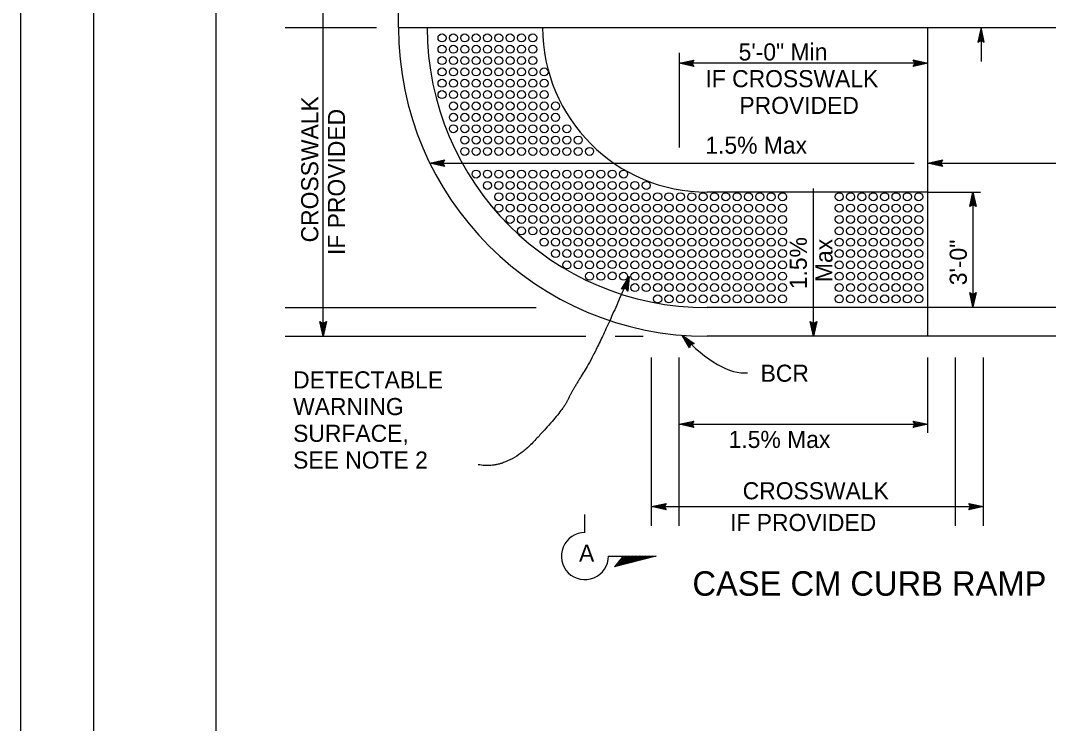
# Model space of a CAD drawing. Extents: x -893 to 867, y -474 to 712.
# Drawn here: x -893.5 to -472.7, y 202.5 to 490.2 of the extents above; entities that cross this region are included whole.
import ezdxf

# ---------------------------------------------------------------- set-up
doc = ezdxf.new("R2010")
doc.units = 0
for name, color, linetype in [('border_PLOTTING-ELEMENTS', 7, 'Continuous'), ('border_rw_22x34_Cut_Lines', 7, 'Continuous'), ('border_SHEET', 7, 'Continuous'), ('pp_PRESENTATION', 7, 'Continuous'), ('rd_HMA-DIKE', 7, 'Continuous'), ('rd_HMA-DIKE-anno', 7, 'Continuous')]:
    doc.layers.add(name, color=color, linetype=linetype)

msp = doc.modelspace()

# ---------------------------------------------------------------- linework, layer by layer
at = {"layer": 'border_PLOTTING-ELEMENTS'}
for points in [[(-893.45, -474.04), (866.55, -474.04), (866.55, 711.96), (-893.45, 711.96)], [(-863.45, 668.96), (836.55, 668.96), (836.55, -431.04), (-863.45, -431.04)]]:
    msp.add_lwpolyline(points, close=True, dxfattribs=at)
at = {"layer": 'border_rw_22x34_Cut_Lines'}
msp.add_lwpolyline([(-863.45, 668.96), (836.55, 668.96), (836.55, -431.04), (-863.45, -431.04)], close=True, dxfattribs=at)
at = {"layer": 'border_SHEET'}
msp.add_line((-813.45, -406.04), (-813.45, 643.96), dxfattribs=at)
at = {"layer": 'pp_PRESENTATION'}
for p, q in [((-662.46, 280.65), (-662.46, 287.99)), ((-652.82, 271.01), (-633.28, 271.01)), ((-633.28, 271.01), (-650.34, 266.66)), ((-646.81, 271.01), (-650.34, 266.66)), ((-634.68, 271.01), (-649.97, 267.11)), ((-636.09, 271.01), (-649.61, 267.56)), ((-637.49, 271.01), (-649.24, 268.01)), ((-638.89, 271.01), (-648.88, 268.46)), ((-640.29, 271.01), (-648.51, 268.91)), ((-641.7, 271.01), (-648.15, 269.37)), ((-643.1, 271.01), (-647.78, 269.82)), ((-644.5, 271.01), (-647.42, 270.27)), ((-645.9, 271.01), (-647.05, 270.72))]:
    msp.add_line(p, q, dxfattribs=at)
msp.add_arc((-662.46, 271.01), 9.64, 89.9995, 360, dxfattribs=at)
at = {"layer": 'rd_HMA-DIKE'}
for p, q in [((-738.74, 487.33), (-738.74, 499.06)), ((-738.74, 487.33), (-286.08, 487.33)), ((-522.14, 360.98), (-522.14, 487.33)), ((-522.14, 360.98), (-522.14, 487.33)), ((-522.14, 419.96), (-612.39, 419.96)), ((-286.08, 372.71), (-612.39, 372.71)), ((-286.08, 360.98), (-612.39, 360.98))]:
    msp.add_line(p, q, dxfattribs=at)
for centre in [(-720.95, 483.11), (-716.3, 483.11), (-711.66, 483.11), (-707.01, 483.11), (-702.37, 483.11), (-697.72, 483.11), (-693.08, 483.11), (-688.43, 483.11), (-683.79, 483.11), (-720.95, 478.46), (-716.3, 478.46), (-711.66, 478.46), (-707.01, 478.46), (-702.37, 478.46), (-697.72, 478.46), (-693.08, 478.46), (-688.43, 478.46), (-683.79, 478.46), (-720.95, 473.81), (-716.3, 473.81), (-711.66, 473.81), (-707.01, 473.81), (-702.37, 473.81), (-697.72, 473.81), (-693.08, 473.81), (-688.43, 473.81), (-683.79, 473.81), (-720.95, 469.17), (-716.3, 469.17), (-711.66, 469.17), (-707.01, 469.17), (-702.37, 469.17), (-697.72, 469.17), (-693.08, 469.17), (-688.43, 469.17), (-683.79, 469.17), (-679.14, 469.17), (-720.95, 464.52), (-716.3, 464.52), (-711.66, 464.52), (-707.01, 464.52), (-702.37, 464.52), (-697.72, 464.52), (-693.08, 464.52), (-688.43, 464.52), (-683.79, 464.52), (-679.14, 464.52), (-720.95, 459.88), (-716.3, 459.88), (-711.66, 459.88), (-707.01, 459.88), (-702.37, 459.88), (-697.72, 459.88), (-693.08, 459.88), (-688.43, 459.88), (-683.79, 459.88), (-679.14, 459.88), (-716.3, 455.23), (-711.66, 455.23), (-707.01, 455.23), (-702.37, 455.23), (-697.72, 455.23), (-693.08, 455.23), (-688.43, 455.23), (-683.79, 455.23), (-679.14, 455.23), (-674.49, 455.23), (-716.3, 450.59), (-711.66, 450.59), (-707.01, 450.59), (-702.37, 450.59), (-697.72, 450.59), (-693.08, 450.59), (-688.43, 450.59), (-683.79, 450.59), (-679.14, 450.59), (-674.49, 450.59), (-716.3, 445.94), (-711.66, 445.94), (-707.01, 445.94), (-702.37, 445.94), (-697.72, 445.94), (-693.08, 445.94), (-688.43, 445.94), (-683.79, 445.94), (-679.14, 445.94), (-674.49, 445.94), (-669.85, 445.94), (-711.66, 441.3), (-707.01, 441.3), (-702.37, 441.3), (-697.72, 441.3), (-693.08, 441.3), (-688.43, 441.3), (-683.79, 441.3), (-679.14, 441.3), (-674.49, 441.3), (-669.85, 441.3), (-665.2, 441.3), (-711.66, 436.65), (-707.01, 436.65), (-702.37, 436.65), (-697.72, 436.65), (-693.08, 436.65), (-688.43, 436.65), (-683.79, 436.65), (-679.14, 436.65), (-674.49, 436.65), (-669.85, 436.65), (-665.2, 436.65), (-660.56, 436.65), (-707.01, 427.36), (-702.37, 427.36), (-697.72, 427.36), (-693.08, 427.36), (-688.43, 427.36), (-683.79, 427.36), (-679.14, 427.36), (-674.49, 427.36), (-669.85, 427.36), (-665.2, 427.36), (-660.56, 427.36), (-655.91, 427.36), (-651.27, 427.36), (-646.62, 427.36), (-702.37, 422.71), (-697.72, 422.71), (-693.08, 422.71), (-688.43, 422.71), (-683.79, 422.71), (-679.14, 422.71), (-674.49, 422.71), (-669.85, 422.71), (-665.2, 422.71), (-660.56, 422.71), (-655.91, 422.71), (-651.27, 422.71), (-646.62, 422.71), (-641.97, 422.71), (-637.33, 422.71), (-697.72, 418.07), (-693.08, 418.07), (-688.43, 418.07), (-683.79, 418.07), (-679.14, 418.07), (-674.49, 418.07), (-669.85, 418.07), (-665.2, 418.07), (-660.56, 418.07), (-655.91, 418.07), (-651.27, 418.07), (-646.62, 418.07), (-641.97, 418.07), (-637.33, 418.07), (-632.68, 418.07), (-628.04, 418.07), (-623.39, 418.07), (-618.75, 418.07), (-614.1, 418.07), (-609.45, 418.07), (-604.81, 418.07), (-600.16, 418.07), (-595.52, 418.07), (-590.87, 418.07), (-586.23, 418.07), (-581.58, 418.07), (-558.35, 418.07), (-553.71, 418.07), (-549.06, 418.07), (-544.42, 418.07), (-539.77, 418.07), (-535.12, 418.07), (-530.48, 418.07), (-525.83, 418.07), (-697.72, 413.42), (-693.08, 413.42), (-688.43, 413.42), (-683.79, 413.42), (-679.14, 413.42), (-674.49, 413.42), (-669.85, 413.42), (-665.2, 413.42), (-660.56, 413.42), (-655.91, 413.42), (-651.27, 413.42), (-646.62, 413.42), (-641.97, 413.42), (-637.33, 413.42), (-632.68, 413.42), (-628.04, 413.42), (-623.39, 413.42), (-618.75, 413.42), (-614.1, 413.42), (-609.45, 413.42), (-604.81, 413.42), (-600.16, 413.42), (-595.52, 413.42), (-590.87, 413.42), (-586.23, 413.42), (-581.58, 413.42), (-558.35, 413.42), (-553.71, 413.42), (-549.06, 413.42), (-544.42, 413.42), (-539.77, 413.42), (-535.12, 413.42), (-530.48, 413.42), (-525.83, 413.42), (-693.08, 408.78), (-688.43, 408.78), (-683.79, 408.78), (-679.14, 408.78), (-674.49, 408.78), (-669.85, 408.78), (-665.2, 408.78), (-660.56, 408.78), (-655.91, 408.78), (-651.27, 408.78), (-646.62, 408.78), (-641.97, 408.78), (-637.33, 408.78), (-632.68, 408.78), (-628.04, 408.78), (-623.39, 408.78), (-618.75, 408.78), (-614.1, 408.78), (-609.45, 408.78), (-604.81, 408.78), (-600.16, 408.78), (-595.52, 408.78), (-590.87, 408.78), (-586.23, 408.78), (-581.58, 408.78), (-558.35, 408.78), (-553.71, 408.78), (-549.06, 408.78), (-544.42, 408.78), (-539.77, 408.78), (-535.12, 408.78), (-530.48, 408.78), (-525.83, 408.78), (-688.43, 404.13), (-683.79, 404.13), (-679.14, 404.13), (-674.49, 404.13), (-669.85, 404.13), (-665.2, 404.13), (-660.56, 404.13), (-655.91, 404.13), (-651.27, 404.13), (-646.62, 404.13), (-641.97, 404.13), (-637.33, 404.13), (-632.68, 404.13), (-628.04, 404.13), (-623.39, 404.13), (-618.75, 404.13), (-614.1, 404.13), (-609.45, 404.13), (-604.81, 404.13), (-600.16, 404.13), (-595.52, 404.13), (-590.87, 404.13), (-586.23, 404.13), (-581.58, 404.13), (-558.35, 404.13), (-553.71, 404.13), (-549.06, 404.13), (-544.42, 404.13), (-539.77, 404.13), (-535.12, 404.13), (-530.48, 404.13), (-525.83, 404.13), (-679.14, 399.48), (-674.49, 399.48), (-669.85, 399.48), (-665.2, 399.48), (-660.56, 399.48), (-655.91, 399.48), (-651.27, 399.48), (-646.62, 399.48), (-641.97, 399.48), (-637.33, 399.48), (-632.68, 399.48), (-628.04, 399.48), (-623.39, 399.48), (-618.75, 399.48), (-614.1, 399.48), (-609.45, 399.48), (-604.81, 399.48), (-600.16, 399.48), (-595.52, 399.48), (-590.87, 399.48), (-586.23, 399.48), (-581.58, 399.48), (-558.35, 399.48), (-553.71, 399.48), (-549.06, 399.48), (-544.42, 399.48), (-539.77, 399.48), (-535.12, 399.48), (-530.48, 399.48), (-525.83, 399.48), (-674.49, 394.84), (-669.85, 394.84), (-665.2, 394.84), (-660.56, 394.84), (-655.91, 394.84), (-651.27, 394.84), (-646.62, 394.84), (-641.97, 394.84), (-637.33, 394.84), (-632.68, 394.84), (-628.04, 394.84), (-623.39, 394.84), (-618.75, 394.84), (-614.1, 394.84), (-609.45, 394.84), (-604.81, 394.84), (-600.16, 394.84), (-595.52, 394.84), (-590.87, 394.84), (-586.23, 394.84), (-581.58, 394.84), (-558.35, 394.84), (-553.71, 394.84), (-549.06, 394.84), (-544.42, 394.84), (-539.77, 394.84), (-535.12, 394.84), (-530.48, 394.84), (-525.83, 394.84), (-669.85, 390.19), (-665.2, 390.19), (-660.56, 390.19), (-655.91, 390.19), (-651.27, 390.35), (-646.62, 390.19), (-641.97, 390.19), (-637.33, 390.19), (-632.68, 390.19), (-628.04, 390.19), (-623.39, 390.19), (-618.75, 390.19), (-614.1, 390.19), (-609.45, 390.19), (-604.81, 390.19), (-600.16, 390.19), (-595.52, 390.19), (-590.87, 390.19), (-586.23, 390.19), (-581.58, 390.19), (-558.35, 390.19), (-553.71, 390.19), (-549.06, 390.19), (-544.42, 390.19), (-539.77, 390.19), (-535.12, 390.19), (-530.48, 390.19), (-525.83, 390.19), (-660.56, 385.55), (-655.91, 385.55), (-651.27, 385.7), (-646.62, 385.55), (-641.97, 385.55), (-637.33, 385.55), (-632.68, 385.55), (-628.04, 385.55), (-623.39, 385.55), (-618.75, 385.55), (-614.1, 385.55), (-609.45, 385.55), (-604.81, 385.55), (-600.16, 385.55), (-595.52, 385.55), (-590.87, 385.55), (-586.23, 385.55), (-581.58, 385.55), (-558.35, 385.55), (-553.71, 385.55), (-549.06, 385.55), (-544.42, 385.55), (-539.77, 385.55), (-535.12, 385.55), (-530.48, 385.55), (-525.83, 385.55), (-641.97, 380.9), (-637.33, 380.9), (-632.68, 380.9), (-628.04, 380.9), (-623.39, 380.9), (-618.75, 380.9), (-614.1, 380.9), (-609.45, 380.9), (-604.81, 380.9), (-600.16, 380.9), (-595.52, 380.9), (-590.87, 380.9), (-586.23, 380.9), (-581.58, 380.9), (-558.35, 380.9), (-553.71, 380.9), (-549.06, 380.9), (-544.42, 380.9), (-539.77, 380.9), (-535.12, 380.9), (-530.48, 380.9), (-525.83, 380.9), (-632.68, 376.26), (-628.04, 376.26), (-623.39, 376.26), (-618.75, 376.26), (-614.1, 376.26), (-609.45, 376.26), (-604.81, 376.26), (-600.16, 376.26), (-595.52, 376.26), (-590.87, 376.26), (-586.23, 376.26), (-581.58, 376.26), (-558.35, 376.26), (-553.71, 376.26), (-549.06, 376.26), (-544.42, 376.26), (-539.77, 376.26), (-535.12, 376.26), (-530.48, 376.26), (-525.83, 376.26)]:
    msp.add_circle(centre, 1.64, dxfattribs=at)
for radius in [126.35, 114.62, 67.37]:
    msp.add_arc((-612.39, 487.33), radius, 180, 270, dxfattribs=at)
at = {"layer": 'rd_HMA-DIKE-anno'}
for p, q in [((-769.62, 360.98), (-769.62, 499.06)), ((-785.1, 487.33), (-747.83, 487.33)), ((-500.33, 487.33), (-501.66, 481.33)), ((-500.34, 485.94), (-501.31, 481.56)), ((-500.33, 484.57), (-500.96, 481.74)), ((-498.99, 481.33), (-500.33, 487.33)), ((-500.33, 487.33), (-500.33, 487.33)), ((-500.33, 487.33), (-500.33, 473.41)), ((-499.35, 481.55), (-500.33, 485.95)), ((-499.71, 481.78), (-500.33, 484.57)), ((-501.66, 481.33), (-500.33, 482.13)), ((-501.66, 481.33), (-501.66, 481.33)), ((-500.33, 483.18), (-500.6, 481.98)), ((-500.06, 481.96), (-500.33, 483.18)), ((-500.33, 482.13), (-498.99, 481.33)), ((-498.99, 481.33), (-498.99, 481.33)), ((-623.81, 476.95), (-623.81, 438.31)), ((-623.81, 472.72), (-617.81, 474.05)), ((-522.14, 472.72), (-623.81, 472.72)), ((-617.81, 471.38), (-623.81, 472.72)), ((-623.81, 472.72), (-623.81, 472.72)), ((-618.02, 471.73), (-622.43, 472.72)), ((-622.42, 472.72), (-618.04, 473.69)), ((-621.04, 472.72), (-618.22, 473.34)), ((-618.26, 472.09), (-621.04, 472.72)), ((-619.66, 472.72), (-618.45, 472.98)), ((-618.43, 472.44), (-619.66, 472.72)), ((-617.81, 474.05), (-618.61, 472.72)), ((-618.61, 472.72), (-617.81, 471.38)), ((-617.81, 474.05), (-617.81, 474.05)), ((-617.81, 471.38), (-617.81, 471.38)), ((-527.34, 472.72), (-528.14, 474.06)), ((-528.14, 474.06), (-528.14, 474.06)), ((-528.14, 474.06), (-522.14, 472.72)), ((-522.14, 472.72), (-528.14, 471.39)), ((-528.14, 471.39), (-527.34, 472.72)), ((-528.14, 471.39), (-528.14, 471.39)), ((-527.92, 473.7), (-523.52, 472.72)), ((-523.53, 472.71), (-527.9, 471.75)), ((-524.9, 472.72), (-527.73, 472.09)), ((-527.69, 473.34), (-524.9, 472.72)), ((-527.51, 473), (-526.28, 472.72)), ((-526.28, 472.72), (-527.49, 472.45)), ((-522.14, 472.72), (-522.14, 472.72)), ((-725.91, 431.86), (-719.91, 433.19)), ((-725.91, 431.86), (-527.68, 431.86)), ((-719.91, 430.52), (-725.91, 431.86)), ((-725.91, 431.86), (-725.91, 431.86)), ((-720.13, 430.88), (-724.53, 431.86)), ((-724.52, 431.87), (-720.15, 432.83)), ((-723.15, 431.86), (-720.33, 432.49)), ((-720.36, 431.24), (-723.15, 431.86)), ((-721.77, 431.86), (-720.56, 432.13)), ((-720.54, 431.58), (-721.77, 431.86)), ((-719.91, 433.19), (-720.71, 431.86)), ((-720.71, 431.86), (-719.91, 430.52)), ((-719.91, 433.19), (-719.91, 433.19)), ((-719.91, 430.52), (-719.91, 430.52)), ((-522.14, 431.86), (-516.14, 433.19)), ((-516.14, 430.52), (-522.14, 431.86)), ((-522.14, 431.86), (-522.14, 431.86)), ((-522.14, 431.86), (-382.89, 431.86)), ((-516.36, 430.88), (-520.76, 431.86)), ((-520.75, 431.87), (-516.37, 432.83)), ((-519.38, 431.86), (-516.55, 432.49)), ((-516.59, 431.24), (-519.38, 431.86)), ((-518, 431.86), (-516.79, 432.13)), ((-516.77, 431.58), (-518, 431.86)), ((-516.14, 433.19), (-516.94, 431.86)), ((-516.94, 431.86), (-516.14, 430.52)), ((-516.14, 433.19), (-516.14, 433.19)), ((-516.14, 430.52), (-516.14, 430.52)), ((-568.93, 360.98), (-568.93, 421.49)), ((-522.14, 419.96), (-500.58, 419.96)), ((-504.95, 414.05), (-503.63, 419.96)), ((-504.6, 414.26), (-503.63, 418.6)), ((-504.24, 414.49), (-503.63, 417.24)), ((-503.63, 419.96), (-503.63, 372.99)), ((-503.63, 419.96), (-503.63, 419.96)), ((-503.63, 419.96), (-502.32, 414.05)), ((-503.63, 417.24), (-503.01, 414.46)), ((-503.62, 418.59), (-502.67, 414.28)), ((-503.63, 414.84), (-504.95, 414.05)), ((-504.95, 414.05), (-504.95, 414.05)), ((-503.9, 414.67), (-503.63, 415.88)), ((-503.63, 415.88), (-503.37, 414.69)), ((-502.32, 414.05), (-503.63, 414.84)), ((-502.32, 414.05), (-502.32, 414.05)), ((-503.63, 372.99), (-504.94, 378.9)), ((-504.94, 378.9), (-504.94, 378.9)), ((-504.94, 378.9), (-503.63, 378.11)), ((-503.63, 374.36), (-504.58, 378.67)), ((-503.63, 378.11), (-502.31, 378.9)), ((-502.31, 378.9), (-503.63, 372.99)), ((-502.66, 378.68), (-503.63, 374.35)), ((-502.31, 378.9), (-502.31, 378.9)), ((-503.63, 375.71), (-504.24, 378.49)), ((-503.62, 377.07), (-503.89, 378.26)), ((-503.01, 378.45), (-503.63, 375.71)), ((-503.35, 378.28), (-503.62, 377.07)), ((-785.1, 372.71), (-682.45, 372.71)), ((-503.63, 372.99), (-503.63, 372.99)), ((-769.62, 360.98), (-770.95, 366.98)), ((-770.95, 366.98), (-770.95, 366.98)), ((-770.95, 366.98), (-769.62, 366.18)), ((-769.62, 362.37), (-770.59, 366.74)), ((-769.62, 363.74), (-770.25, 366.57)), ((-769.62, 365.12), (-769.89, 366.33)), ((-769.62, 366.18), (-768.28, 366.98)), ((-768.28, 366.98), (-769.62, 360.98)), ((-768.64, 366.76), (-769.62, 362.36)), ((-769, 366.53), (-769.62, 363.74)), ((-769.34, 366.35), (-769.62, 365.12)), ((-768.28, 366.98), (-768.28, 366.98)), ((-568.93, 360.98), (-570.26, 366.98)), ((-570.26, 366.98), (-570.26, 366.98)), ((-570.26, 366.98), (-568.93, 366.18)), ((-568.93, 362.37), (-569.9, 366.74)), ((-568.93, 363.74), (-569.55, 366.57)), ((-568.92, 365.12), (-569.19, 366.33)), ((-568.93, 366.18), (-567.59, 366.98)), ((-567.59, 366.98), (-568.93, 360.98)), ((-567.94, 366.76), (-568.93, 362.36)), ((-568.3, 366.53), (-568.93, 363.74)), ((-568.65, 366.35), (-568.92, 365.12)), ((-567.59, 366.98), (-567.59, 366.98)), ((-785.1, 360.98), (-662.12, 360.98)), ((-769.62, 360.98), (-769.62, 360.98)), ((-650.11, 360.98), (-638.66, 360.98)), ((-568.93, 360.98), (-568.93, 360.98)), ((-635.22, 283.35), (-635.22, 352.3)), ((-623.81, 283.35), (-623.81, 352.3)), ((-522.14, 321.52), (-522.14, 352.3)), ((-510.72, 283.35), (-510.72, 352.3)), ((-499.3, 283.35), (-499.3, 352.3)), ((-623.81, 324.97), (-522.14, 324.97)), ((-635.22, 291.27), (-629.22, 292.6)), ((-635.22, 291.27), (-499.3, 291.27)), ((-629.22, 289.93), (-635.22, 291.27)), ((-635.22, 291.27), (-635.22, 291.27)), ((-629.44, 290.29), (-633.84, 291.27)), ((-633.83, 291.28), (-629.46, 292.24)), ((-632.46, 291.27), (-629.64, 291.9)), ((-629.67, 290.65), (-632.46, 291.27)), ((-631.08, 291.27), (-629.87, 291.54)), ((-629.85, 290.99), (-631.08, 291.27)), ((-629.22, 292.6), (-630.02, 291.27)), ((-630.02, 291.27), (-629.22, 289.93)), ((-629.22, 292.6), (-629.22, 292.6)), ((-504.5, 291.27), (-505.3, 292.61)), ((-505.3, 292.61), (-505.3, 292.61)), ((-505.3, 292.61), (-499.3, 291.27)), ((-499.3, 291.27), (-505.3, 289.94)), ((-505.3, 289.94), (-504.5, 291.27)), ((-505.09, 292.26), (-500.68, 291.27)), ((-500.7, 291.27), (-505.07, 290.3)), ((-502.07, 291.27), (-504.89, 290.65)), ((-504.85, 291.9), (-502.07, 291.27)), ((-504.68, 291.55), (-503.45, 291.28)), ((-503.45, 291.28), (-504.66, 291.01)), ((-499.3, 291.27), (-499.3, 291.27)), ((-629.22, 289.93), (-629.22, 289.93)), ((-505.3, 289.94), (-505.3, 289.94))]:
    msp.add_line(p, q, dxfattribs=at)
for points in [[(-647.42, 380.3), (-644.33, 385.5), (-644.93, 379.48), (-645.19, 379.79), (-644.76, 384.19), (-647.03, 380.39), (-646.63, 380.47), (-645.18, 382.91), (-645.46, 380.09), (-645.73, 380.4), (-645.61, 381.62), (-646.23, 380.56), (-645.93, 380.63), (-644.93, 379.48), (-645.93, 380.63)], [(-619.61, 356.2), (-622.69, 361.4), (-617.69, 357.99), (-618.09, 357.91), (-621.75, 360.41), (-619.5, 356.59), (-619.39, 356.98), (-620.83, 359.42), (-618.49, 357.82), (-618.89, 357.74), (-619.9, 358.43), (-619.27, 357.37), (-619.19, 357.67), (-617.69, 357.99), (-619.19, 357.67)], [(-617.9, 323.65), (-623.81, 324.97), (-617.9, 326.28), (-618.11, 325.93), (-622.44, 324.97), (-618.11, 324), (-618.32, 324.35), (-621.09, 324.97), (-618.32, 325.58), (-618.53, 325.23), (-619.73, 324.97), (-618.53, 324.7), (-618.69, 324.97), (-617.9, 326.28), (-618.69, 324.97)], [(-528.04, 326.29), (-522.14, 324.97), (-528.05, 323.66), (-527.83, 324.01), (-523.51, 324.97), (-527.84, 325.94), (-527.63, 325.59), (-524.86, 324.97), (-527.63, 324.36), (-527.41, 324.71), (-526.22, 324.97), (-527.42, 325.24), (-527.26, 324.97), (-528.05, 323.66), (-527.26, 324.97)]]:
    msp.add_lwpolyline(points, close=True, dxfattribs=at)
msp.add_ellipse((-618.09, 387.86), major_axis=(-25.87, 40.48), ratio=0.414099, start_param=1.995854, end_param=2.946163, dxfattribs=at)
msp.add_open_spline([(-644.33, 385.5), (-657.22, 355.42), (-667.63, 338.88), (-671.76, 330.21), (-694.4, 306.2), (-706.11, 308.42)], degree=2, dxfattribs=at)

# ---------------------------------------------------------------- texts
at = {"layer": 'pp_PRESENTATION'}
msp.add_text('A', height=7, dxfattribs=at).set_placement((-664.87, 268.73))
at = {"layer": 'rd_HMA-DIKE-anno'}
for s, height, p in [('5\'-0" Min', 7, (-599.53, 473.86)), ('IF CROSSWALK', 7, (-613.12, 462.92)), ('PROVIDED', 7, (-599.21, 451.98)), ('1.5% Max', 7, (-613.16, 435.69)), ('BCR', 7, (-590.55, 342.37)), ('DETECTABLE', 7, (-781.89, 339.65)), ('WARNING', 7, (-781.89, 328.72)), ('SURFACE,', 7, (-781.89, 317.78)), ('1.5% Max', 7, (-603.62, 315.28)), ('SEE NOTE 2', 7, (-781.89, 306.84)), ('CROSSWALK', 7, (-597.88, 294.27)), ('IF PROVIDED', 7, (-603.04, 281.27)), ('CASE CM CURB RAMP', 10, (-618.45, 254.81))]:
    msp.add_text(s, height=height, dxfattribs=at).set_placement(p)
for s, p in [('CROSSWALK', (-771.59, 399.41)), ('IF PROVIDED', (-760.65, 394.24)), ('1.5%', (-571.62, 380.24)), ('Max', (-561.12, 383.17)), ('3\'-0"', (-506.15, 381.89))]:
    msp.add_text(s, height=7, rotation=90, dxfattribs=at).set_placement(p)

doc.saveas('drawing.dxf')
